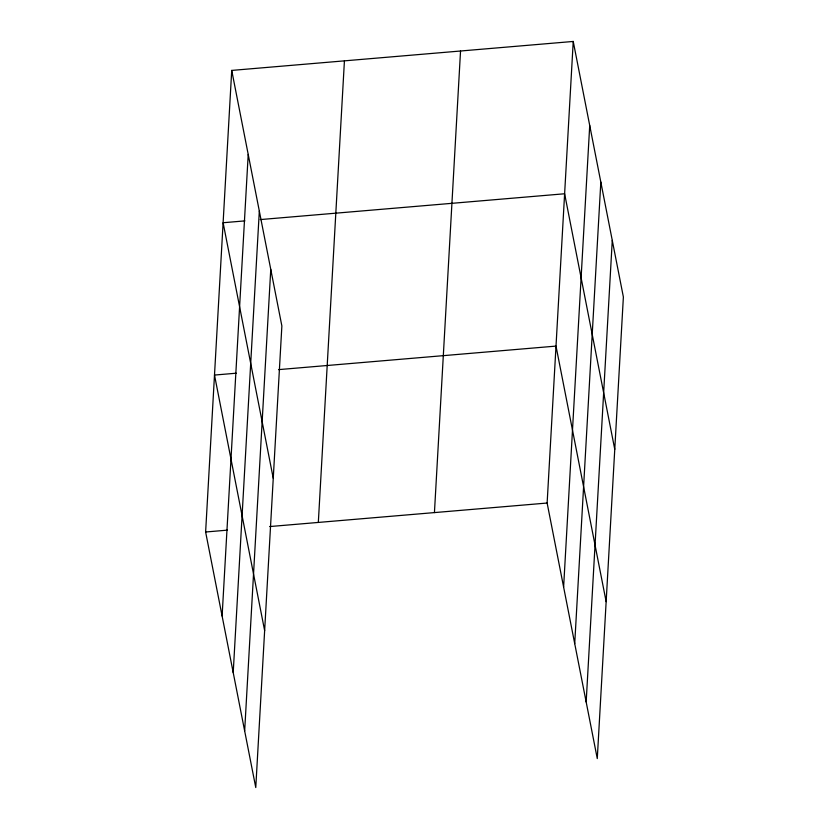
<?xml version="1.0" encoding="UTF-8"?>
<svg xmlns="http://www.w3.org/2000/svg" width="829" height="829" viewBox="0 0 829 829"><rect width="100%" height="100%" fill="white"/><g stroke="black" fill="none" stroke-linecap="round" stroke-linejoin="round"><path stroke-width="1.24" d="M231.726 70.413L281.87 325.963L255.767 787.55L205.623 532L231.726 70.413L573.233 41.45L623.377 297L597.274 758.587L547.13 503.037L573.233 41.45M222.11 615.999L248.213 154.422M233.208 672.609L259.322 211.032M244.659 730.94L270.762 269.352M318.326 522.436L344.429 60.849M434.437 512.591L460.541 51.004M563.616 587.046L589.72 125.459M574.715 643.656L600.828 182.069M586.165 701.976L612.268 240.389M244.887 220.887L223.115 222.732L273.249 478.292M260.254 219.581L564.622 193.768L614.755 449.328M236.275 373.205L214.504 375.06L264.638 630.61M278.534 369.63L556.01 346.097L606.144 601.647M205.623 532L227.395 530.145M269.653 526.56L547.13 503.037"/></g></svg>
